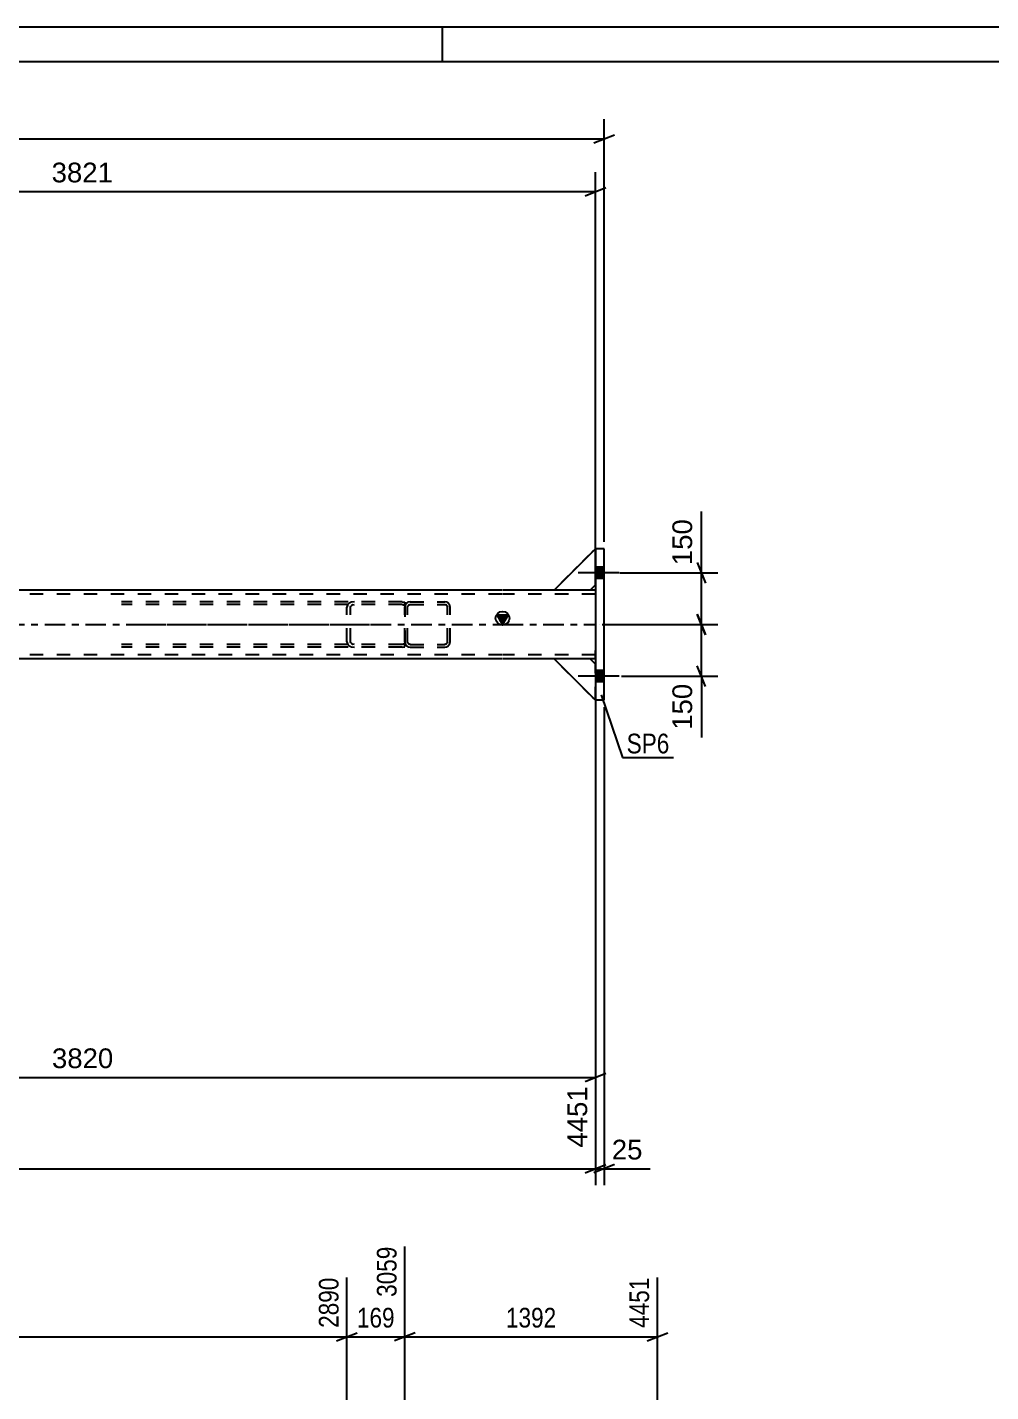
# Model space of a CAD drawing. Header units: millimetres. Extents: x 0 to 841, y 0 to 594.
# Drawn here: x 150.7 to 290.7, y 395.8 to 594 of the extents above; entities that cross this region are included whole.
import ezdxf

# ---------------------------------------------------------------- set-up
doc = ezdxf.new("R2010")
doc.units = ezdxf.units.MM
doc.linetypes.add('DXK_LINE_DOT2', pattern=[3.9198, 1.9599, -1.9599])
doc.linetypes.add('DXK_LINE_DOT3', pattern=[5.9187, 2.979, -0.9799, 0.9799, -0.9799])
doc.styles.add('Arial', font='ARIAL.TTF', dxfattribs={"height": 0.2})
doc.styles.add('Arial Narrow', font='ARIALN.TTF', dxfattribs={"height": 0.2})

# ---------------------------------------------------------------- blocks, each defined once
blk = doc.blocks.new('Unknown-814738463-1129')
at = {"color": 5, "linetype": 'Continuous'}
for p, q in [((841, 594), (0, 594)), ((211, 589), (211, 594)), ((836, 589), (5, 589))]:
    blk.add_line(p, q, dxfattribs=at)
blk = doc.blocks.new('Part-814738463-4682 - 4635')
at = {"color": 7, "linetype": 'DXK_LINE_DOT2'}
for p, q in [((232.47, 502.23), (227.22, 502.23)), ((227.22, 502.23), (233.22, 496.23)), ((233.22, 501.48), (232.47, 502.23)), ((233.22, 496.23), (233.22, 501.48))]:
    blk.add_line(p, q, dxfattribs=at)
at = {"color": 7, "linetype": 'DXK_LINE_DOT3'}
for p, q in [((233.22, 502.23), (227.22, 502.23)), ((227.22, 502.23), (233.22, 496.23))]:
    blk.add_line(p, q, dxfattribs=at)
blk = doc.blocks.new('Part-814738463-4661 - 4635')
at = {"linetype": 'Continuous'}
blk.add_hatch(color=2, dxfattribs=at).paths.add_polyline_path([(219.72, 507.23), (218.92, 508.63), (220.52, 508.63)])
at = {"color": 2, "linetype": 'Continuous'}
for p, q in [((52.57, 512.23), (52.57, 511.03)), ((219.62, 512.23), (60.07, 512.23)), ((227.22, 512.23), (219.72, 512.23)), ((233.22, 512.23), (232.47, 512.23)), ((52.57, 503.43), (52.57, 511.03)), ((233.22, 511.03), (233.22, 503.43)), ((219.72, 507.23), (218.92, 508.63)), ((218.92, 508.63), (220.52, 508.63)), ((220.52, 508.63), (219.72, 507.23)), ((52.57, 502.23), (52.57, 503.43)), ((219.62, 502.23), (60.07, 502.23)), ((227.22, 502.23), (219.72, 502.23)), ((233.22, 502.23), (232.47, 502.23))]:
    blk.add_line(p, q, dxfattribs=at)
at = {"color": 7, "linetype": 'DXK_LINE_DOT2'}
for p, q in [((52.57, 512.23), (52.57, 511.88)), ((60.07, 512.23), (52.57, 512.23)), ((219.62, 511.63), (52.57, 511.63)), ((233.22, 511.63), (219.72, 511.63)), ((232.47, 512.23), (227.22, 512.23)), ((233.22, 512.23), (233.22, 511.03)), ((233.22, 512.23), (233.22, 511.88)), ((52.57, 503.43), (52.57, 502.32)), ((219.62, 502.83), (52.57, 502.83)), ((60.07, 502.23), (52.57, 502.23)), ((233.22, 502.83), (219.72, 502.83)), ((232.47, 502.23), (227.22, 502.23)), ((233.22, 502.23), (233.22, 503.43))]:
    blk.add_line(p, q, dxfattribs=at)
at = {"color": 7, "linetype": 'DXK_LINE_DOT3'}
for p, q in [((52.57, 507.23), (219.62, 507.23)), ((219.72, 507.23), (233.22, 507.23))]:
    blk.add_line(p, q, dxfattribs=at)
at = {"color": 2, "linetype": 'Continuous'}
blk.add_circle((219.72, 508.13), 1, dxfattribs=at)
blk = doc.blocks.new('Bolt-814738463-4672 - 4635')
at = {"linetype": 'Continuous'}
for points in [[(233.22, 515.55), (233.22, 513.9), (234.47, 513.9), (234.47, 515.55)], [(233.22, 515.55), (233.22, 513.9), (234.47, 513.9), (234.47, 515.55)], [(233.22, 500.55), (233.22, 498.9), (234.47, 498.9), (234.47, 500.55)], [(233.22, 500.55), (233.22, 498.9), (234.47, 498.9), (234.47, 500.55)]]:
    blk.add_hatch(color=1, dxfattribs=at).paths.add_polyline_path(points)
at = {"color": 1, "linetype": 'Continuous'}
for p, q in [((234.47, 515.55), (233.22, 515.55)), ((234.47, 515.55), (233.22, 515.55)), ((236.67, 514.73), (230.72, 514.73)), ((236.67, 514.73), (230.72, 514.73)), ((234.47, 513.9), (233.22, 513.9)), ((234.47, 513.9), (233.22, 513.9)), ((236.67, 499.73), (230.72, 499.73)), ((236.67, 499.73), (230.72, 499.73)), ((234.47, 500.55), (233.22, 500.55)), ((234.47, 500.55), (233.22, 500.55)), ((234.47, 498.9), (233.22, 498.9)), ((234.47, 498.9), (233.22, 498.9))]:
    blk.add_line(p, q, dxfattribs=at)
blk = doc.blocks.new('Part-814738463-4749 - 4635')
at = {"color": 2, "linetype": 'Continuous'}
for p, q in [((227.22, 512.23), (233.22, 518.23)), ((232.47, 512.23), (227.22, 512.23)), ((233.22, 512.98), (232.47, 512.23))]:
    blk.add_line(p, q, dxfattribs=at)
at = {"color": 7, "linetype": 'DXK_LINE_DOT3'}
for p, q in [((227.22, 512.23), (233.22, 518.23)), ((233.22, 512.23), (227.22, 512.23))]:
    blk.add_line(p, q, dxfattribs=at)
at = {"color": 7, "linetype": 'DXK_LINE_DOT2'}
blk.add_line((233.22, 512.98), (233.22, 518.23), dxfattribs=at)
blk = doc.blocks.new('Part-814738463-4753 - 4635')
at = {"color": 7, "linetype": 'DXK_LINE_DOT2'}
for p, q in [((232.47, 502.23), (227.22, 502.23)), ((227.22, 502.23), (233.22, 496.23)), ((233.22, 501.48), (232.47, 502.23)), ((233.22, 496.23), (233.22, 501.48))]:
    blk.add_line(p, q, dxfattribs=at)
at = {"color": 7, "linetype": 'DXK_LINE_DOT3'}
for p, q in [((233.22, 502.23), (227.22, 502.23)), ((227.22, 502.23), (233.22, 496.23))]:
    blk.add_line(p, q, dxfattribs=at)
blk = doc.blocks.new('Part-814738463-4754 - 4635')
at = {"color": 2, "linetype": 'Continuous'}
for p, q in [((232.47, 502.23), (227.22, 502.23)), ((227.22, 502.23), (233.22, 496.23)), ((233.22, 501.48), (232.47, 502.23))]:
    blk.add_line(p, q, dxfattribs=at)
at = {"color": 7, "linetype": 'DXK_LINE_DOT3'}
for p, q in [((233.22, 502.23), (227.22, 502.23)), ((227.22, 502.23), (233.22, 496.23))]:
    blk.add_line(p, q, dxfattribs=at)
at = {"color": 7, "linetype": 'DXK_LINE_DOT2'}
blk.add_line((233.22, 501.48), (233.22, 496.23), dxfattribs=at)
blk = doc.blocks.new('Part-814738463-4781 - 4635')
at = {"color": 7, "linetype": 'DXK_LINE_DOT2'}
for p, q in [((205.59, 510.03), (205.52, 509.73)), ((205.52, 504.73), (205.52, 509.73)), ((205.92, 509.73), (205.96, 509.88)), ((205.92, 504.73), (205.92, 509.73)), ((206.32, 510.53), (206.02, 510.47)), ((206.17, 510.1), (206.32, 510.13)), ((206.32, 510.53), (211.32, 510.53)), ((206.32, 510.13), (211.32, 510.13)), ((211.63, 510.47), (211.32, 510.53)), ((211.32, 510.13), (211.48, 510.1)), ((211.69, 509.88), (211.72, 509.73)), ((211.72, 504.73), (211.72, 509.73)), ((212.12, 509.73), (212.06, 510.03)), ((212.12, 504.73), (212.12, 509.73)), ((205.52, 504.73), (205.59, 504.42)), ((205.96, 504.58), (205.92, 504.73)), ((206.02, 503.99), (206.32, 503.93)), ((206.32, 504.33), (206.17, 504.36)), ((206.32, 504.33), (211.32, 504.33)), ((206.32, 503.93), (211.32, 503.93)), ((211.48, 504.36), (211.32, 504.33)), ((211.32, 503.93), (211.63, 503.99)), ((211.72, 504.73), (211.69, 504.58)), ((212.06, 504.42), (212.12, 504.73))]:
    blk.add_line(p, q, dxfattribs=at)
at = {"color": 7, "linetype": 'DXK_LINE_DOT3'}
blk.add_line((208.82, 507.23), (208.82, 507.23), dxfattribs=at)
at = {"color": 7, "linetype": 'DXK_LINE_DOT2'}
for centre, radius, start, end in [((206.32, 509.73), 0.8, 112.5, 157.5), ((206.32, 509.73), 0.4, 112.5, 157.5), ((211.32, 509.73), 0.4, 22.5, 67.5), ((211.32, 509.73), 0.8, 22.5, 67.5), ((206.32, 504.73), 0.8, 202.5, 247.5), ((206.32, 504.73), 0.4, 202.5, 247.5), ((211.32, 504.73), 0.4, 292.5, 337.5), ((211.32, 504.73), 0.8, 292.5, 337.5)]:
    blk.add_arc(centre, radius, start, end, dxfattribs=at)
blk = doc.blocks.new('Part-814738463-4787 - 4635')
at = {"color": 2, "linetype": 'Continuous'}
for p, q in [((234.47, 518.23), (233.22, 518.23)), ((233.22, 518.23), (233.22, 496.23)), ((234.47, 496.23), (234.47, 518.23)), ((234.47, 496.23), (233.22, 496.23))]:
    blk.add_line(p, q, dxfattribs=at)
at = {"color": 7, "linetype": 'DXK_LINE_DOT3'}
blk.add_line((233.85, 507.23), (233.85, 507.23), dxfattribs=at)
blk = doc.blocks.new('Part-814738463-4748 - 4635')
at = {"color": 7, "linetype": 'DXK_LINE_DOT2'}
for p, q in [((227.22, 512.23), (233.22, 518.23)), ((233.22, 518.23), (233.22, 512.98)), ((232.47, 512.23), (227.22, 512.23)), ((233.22, 512.98), (232.47, 512.23))]:
    blk.add_line(p, q, dxfattribs=at)
at = {"color": 7, "linetype": 'DXK_LINE_DOT3'}
for p, q in [((227.22, 512.23), (233.22, 518.23)), ((233.22, 512.23), (227.22, 512.23))]:
    blk.add_line(p, q, dxfattribs=at)
blk = doc.blocks.new('Part-814738463-4750 - 4635')
at = {"color": 7, "linetype": 'DXK_LINE_DOT2'}
for p, q in [((227.22, 512.23), (233.22, 518.23)), ((233.22, 518.23), (233.22, 512.98)), ((232.47, 512.23), (227.22, 512.23)), ((233.22, 512.98), (232.47, 512.23))]:
    blk.add_line(p, q, dxfattribs=at)
at = {"color": 7, "linetype": 'DXK_LINE_DOT3'}
for p, q in [((227.22, 512.23), (233.22, 518.23)), ((233.22, 512.23), (227.22, 512.23))]:
    blk.add_line(p, q, dxfattribs=at)
blk = doc.blocks.new('Part-814738463-4763 - 4635')
at = {"color": 7, "linetype": 'DXK_LINE_DOT2'}
for p, q in [((205.11, 510.53), (164.36, 510.53)), ((205.11, 510.13), (164.36, 510.13)), ((197.17, 510.03), (197.09, 509.73)), ((197.09, 504.73), (197.09, 509.73)), ((197.64, 509.73), (197.68, 509.88)), ((197.64, 504.73), (197.64, 509.73)), ((198.19, 510.53), (197.77, 510.47)), ((197.98, 510.1), (198.19, 510.13)), ((205.11, 510.53), (205.54, 510.47)), ((205.11, 510.13), (205.32, 510.1)), ((205.32, 510.1), (205.5, 510.01)), ((205.5, 510.01), (205.52, 509.99)), ((205.52, 509.99), (205.54, 510.47)), ((205.54, 510.47), (205.52, 510.29)), ((205.52, 510.29), (205.52, 504.16)), ((205.11, 504.33), (164.36, 504.33)), ((205.11, 503.93), (164.36, 503.93)), ((197.09, 504.73), (197.17, 504.42)), ((197.68, 504.58), (197.64, 504.73)), ((197.77, 503.99), (198.19, 503.93)), ((198.19, 504.33), (197.98, 504.36)), ((205.32, 504.36), (205.11, 504.33)), ((205.11, 503.93), (205.54, 503.99)), ((205.5, 504.45), (205.32, 504.36)), ((205.52, 504.47), (205.5, 504.45)), ((205.54, 503.99), (205.52, 504.47)), ((205.54, 503.99), (205.52, 504.16))]:
    blk.add_line(p, q, dxfattribs=at)
at = {"color": 7, "linetype": 'DXK_LINE_DOT3'}
blk.add_line((167.81, 507.23), (201.65, 507.23), dxfattribs=at)
at = {"color": 7, "linetype": 'DXK_LINE_DOT2'}
for centre, radius, start, end in [((198.02, 509.49), 1.01, 104.3889, 147.3288), ((198.11, 509.61), 0.505, 104.3889, 147.3288), ((198.02, 504.97), 1.01, 212.6712, 255.6111), ((198.11, 504.85), 0.505, 212.6712, 255.6111)]:
    blk.add_arc(centre, radius, start, end, dxfattribs=at)
blk = doc.blocks.new('StraightDimension-814738463-8350 - 6027')
at = {"color": 7, "linetype": 'Continuous'}
for p, q in [((205.52, 348.23), (205.52, 416.84)), ((242.22, 363.96), (242.22, 412.34)), ((207.02, 404.33), (204.02, 403.13)), ((205.52, 403.73), (242.22, 403.73)), ((240.72, 403.13), (243.72, 404.33))]:
    blk.add_line(p, q, dxfattribs=at)
at = {"color": 0, "linetype": 'Continuous'}
blk.add_wipeout([(241.62, 412.94), (237.42, 412.94), (237.42, 404.43), (241.62, 404.43)], dxfattribs=at)
at = {"color": 0}
blk.add_wipeout([(228.13, 404.48), (228.13, 408.68), (219.62, 408.68), (219.62, 404.48)], dxfattribs=at)
at = {"color": 3, "linetype": 'Continuous', "style": 'Arial Narrow'}
blk.add_text('4451', height=2.863, rotation=90.0002, dxfattribs=at).set_placement((241.02, 405.03))
at = {"color": 3, "style": 'Arial Narrow'}
blk.add_text('1392', height=2.863, dxfattribs=at).set_placement((220.22, 405.08))
blk = doc.blocks.new('StraightDimension-814738463-8351 - 6027')
at = {"color": 7, "linetype": 'Continuous'}
for p, q in [((205.52, 348.23), (205.52, 416.84)), ((197.09, 348.96), (197.09, 412.34)), ((195.59, 403.13), (198.59, 404.33)), ((197.09, 403.73), (205.52, 403.73)), ((207.02, 404.33), (204.02, 403.13))]:
    blk.add_line(p, q, dxfattribs=at)
at = {"color": 0}
blk.add_wipeout([(204.65, 404.48), (204.65, 408.68), (197.96, 408.68), (197.96, 404.48)], dxfattribs=at)
at = {"color": 0, "linetype": 'Continuous'}
blk.add_wipeout([(204.92, 417.44), (200.72, 417.44), (200.72, 408.93), (204.92, 408.93)], dxfattribs=at)
at = {"color": 3, "linetype": 'Continuous', "style": 'Arial Narrow'}
blk.add_text('3059', height=2.863, rotation=90.0002, dxfattribs=at).set_placement((204.32, 409.53))
at = {"color": 3, "style": 'Arial Narrow'}
blk.add_text('169', height=2.863, dxfattribs=at).set_placement((198.56, 405.08))
blk = doc.blocks.new('StraightDimension-814738463-8352 - 6027')
at = {"color": 7, "linetype": 'Continuous'}
for p, q in [((59.62, 348.96), (59.62, 415.01)), ((197.09, 348.96), (197.09, 412.34)), ((61.12, 404.33), (58.12, 403.13)), ((59.62, 403.73), (197.09, 403.73)), ((195.59, 403.13), (198.59, 404.33))]:
    blk.add_line(p, q, dxfattribs=at)
at = {"color": 0, "linetype": 'Continuous'}
blk.add_wipeout([(196.49, 412.94), (192.29, 412.94), (192.29, 404.43), (196.49, 404.43)], dxfattribs=at)
at = {"color": 0}
blk.add_wipeout([(132.61, 404.48), (132.61, 408.68), (124.1, 408.68), (124.1, 404.48)], dxfattribs=at)
at = {"color": 3, "linetype": 'Continuous', "style": 'Arial Narrow'}
blk.add_text('2890', height=2.863, rotation=90.0002, dxfattribs=at).set_placement((195.89, 405.03))
at = {"color": 3, "style": 'Arial Narrow'}
blk.add_text('2749', height=2.863, dxfattribs=at).set_placement((124.7, 405.08))
blk = doc.blocks.new('StraightDimension-814738463-4870 - 4635')
at = {"color": 7, "linetype": 'Continuous'}
for p, q in [((84.05, 513.23), (84.05, 572.97)), ((233.22, 513.23), (233.22, 572.97)), ((85.55, 570.72), (82.55, 569.52)), ((84.05, 570.12), (233.22, 570.12)), ((231.72, 569.52), (234.72, 570.72))]:
    blk.add_line(p, q, dxfattribs=at)
at = {"color": 0}
blk.add_wipeout([(163.69, 570.87), (163.69, 575.07), (153.59, 575.07), (153.59, 570.87)], dxfattribs=at)
at = {"color": 3, "style": 'Arial'}
blk.add_text('3821', height=2.865, dxfattribs=at).set_placement((154.19, 571.47))
blk = doc.blocks.new('StraightDimension-814738463-4942 - 4635')
at = {"color": 7, "linetype": 'Continuous'}
for p, q in [((233.22, 495.23), (233.22, 425.75)), ((46.82, 457.72), (46.82, 425.75)), ((48.32, 428.75), (45.32, 427.55)), ((231.72, 427.55), (234.72, 428.75)), ((46.82, 428.15), (233.22, 428.15))]:
    blk.add_line(p, q, dxfattribs=at)
at = {"color": 0}
blk.add_wipeout([(145.07, 428.9), (145.07, 433.1), (134.98, 433.1), (134.98, 428.9)], dxfattribs=at)
at = {"color": 3, "style": 'Arial'}
blk.add_text('4566', height=2.865, dxfattribs=at).set_placement((135.58, 429.5))
blk = doc.blocks.new('StraightDimension-814738463-4831 - 4635')
at = {"color": 7, "linetype": 'Continuous'}
for p, q in [((248.02, 516.23), (249.22, 513.23)), ((236.77, 514.73), (251.02, 514.73)), ((248.62, 507.23), (248.62, 514.73)), ((249.22, 505.73), (248.02, 508.73)), ((234.22, 507.23), (251.02, 507.23))]:
    blk.add_line(p, q, dxfattribs=at)
at = {"color": 0}
blk.add_wipeout([(247.87, 523.12), (243.67, 523.12), (243.67, 515.25), (247.87, 515.25)], dxfattribs=at)
at = {"color": 7, "linetype": 'Continuous'}
blk.add_line((248.62, 514.73), (248.62, 523.65), dxfattribs=at)
blk.add_line((248.62, 514.73), (248.62, 523.65), dxfattribs=at)
at = {"color": 3, "style": 'Arial'}
blk.add_text('150', height=2.865, rotation=90.0002, dxfattribs=at).set_placement((247.27, 515.85))
blk = doc.blocks.new('StraightDimension-814738463-4840 - 4635')
at = {"color": 7, "linetype": 'Continuous'}
for p, q in [((248.02, 508.73), (249.22, 505.73)), ((234.22, 507.23), (251.02, 507.23)), ((248.62, 499.73), (248.62, 507.23)), ((237, 499.73), (251.02, 499.73)), ((249.22, 498.23), (248.02, 501.23))]:
    blk.add_line(p, q, dxfattribs=at)
at = {"color": 0}
blk.add_wipeout([(247.87, 499.2), (243.67, 499.2), (243.67, 491.33), (247.87, 491.33)], dxfattribs=at)
at = {"color": 7, "linetype": 'Continuous'}
blk.add_line((248.62, 499.73), (248.62, 490.81), dxfattribs=at)
blk.add_line((248.62, 499.73), (248.62, 490.81), dxfattribs=at)
at = {"color": 3, "style": 'Arial'}
blk.add_text('150', height=2.865, rotation=90.0002, dxfattribs=at).set_placement((247.27, 491.93))
blk = doc.blocks.new('StraightDimension-814738463-4881 - 4635')
at = {"color": 7, "linetype": 'Continuous'}
for p, q in [((84.14, 500.73), (84.14, 433.45)), ((233.22, 501.23), (233.22, 431.22)), ((85.64, 442.02), (82.64, 440.82)), ((84.14, 441.42), (233.22, 441.42)), ((231.72, 440.82), (234.72, 442.02))]:
    blk.add_line(p, q, dxfattribs=at)
at = {"color": 0}
blk.add_wipeout([(163.73, 442.17), (163.73, 446.37), (153.64, 446.37), (153.64, 442.17)], dxfattribs=at)
at = {"color": 0, "linetype": 'Continuous'}
blk.add_wipeout([(232.62, 440.72), (228.42, 440.72), (228.42, 430.62), (232.62, 430.62)], dxfattribs=at)
at = {"color": 3, "style": 'Arial'}
blk.add_text('3820', height=2.865, dxfattribs=at).set_placement((154.24, 442.77))
at = {"color": 3, "linetype": 'Continuous', "style": 'Arial'}
blk.add_text('4451', height=2.865, rotation=90.0002, dxfattribs=at).set_placement((232.02, 431.22))
blk = doc.blocks.new('StraightDimension-814738463-4964 - 4635')
at = {"color": 7, "linetype": 'Continuous'}
for p, q in [((233.22, 495.23), (233.22, 425.75)), ((234.47, 495.23), (234.47, 425.75)), ((231.72, 427.55), (234.72, 428.75)), ((235.97, 428.75), (232.97, 427.55)), ((233.22, 428.15), (234.47, 428.15))]:
    blk.add_line(p, q, dxfattribs=at)
at = {"color": 0}
blk.add_wipeout([(240.65, 428.9), (240.65, 433.1), (235, 433.1), (235, 428.9)], dxfattribs=at)
at = {"color": 7, "linetype": 'Continuous'}
blk.add_line((234.47, 428.15), (241.17, 428.15), dxfattribs=at)
blk.add_line((234.47, 428.15), (241.17, 428.15), dxfattribs=at)
at = {"color": 3, "style": 'Arial'}
blk.add_text('25', height=2.865, dxfattribs=at).set_placement((235.6, 429.5))
blk = doc.blocks.new('StraightDimension-814738463-5012 - 4635')
at = {"color": 7, "linetype": 'Continuous'}
for p, q in [((46.82, 556.62), (46.82, 580.64)), ((234.47, 519.23), (234.47, 580.64)), ((48.32, 578.39), (45.32, 577.19)), ((46.82, 577.79), (234.47, 577.79)), ((232.97, 577.19), (235.97, 578.39))]:
    blk.add_line(p, q, dxfattribs=at)
at = {"color": 0}
blk.add_wipeout([(145.7, 578.54), (145.7, 582.74), (135.6, 582.74), (135.6, 578.54)], dxfattribs=at)
at = {"color": 3, "style": 'Arial'}
blk.add_text('4591', height=2.865, dxfattribs=at).set_placement((136.2, 579.14))
blk = doc.blocks.new('Mark-814738463-4783 - 4635')
at = {"color": 0}
blk.add_wipeout([(243.97, 488.5), (243.97, 491.5), (237.76, 491.5), (237.76, 488.5)], dxfattribs=at)
blk.add_wipeout([(243.97, 488.5), (243.97, 491.5), (237.76, 491.5), (237.76, 488.5)], dxfattribs=at)
at = {"color": 30, "linetype": 'Continuous'}
for p, q in [((234.04, 496.99), (237.16, 487.9)), ((237.16, 487.9), (244.57, 487.9))]:
    blk.add_line(p, q, dxfattribs=at)
at = {"color": 3, "style": 'Arial Narrow'}
blk.add_text('SP6', height=2.863, dxfattribs=at).set_placement((237.76, 488.5))

msp = doc.modelspace()

# ---------------------------------------------------------------- block references
for name in ['Unknown-814738463-1129', 'Part-814738463-4749 - 4635', 'Part-814738463-4748 - 4635', 'Part-814738463-4750 - 4635', 'Part-814738463-4787 - 4635', 'Bolt-814738463-4672 - 4635', 'Part-814738463-4661 - 4635', 'Part-814738463-4763 - 4635', 'Part-814738463-4781 - 4635', 'Part-814738463-4682 - 4635', 'Part-814738463-4753 - 4635', 'Part-814738463-4754 - 4635']:
    msp.add_blockref(name, (0, 0))

# ---------------------------------------------------------------- next in the draw order: block references
for name in ['StraightDimension-814738463-4870 - 4635', 'StraightDimension-814738463-4942 - 4635', 'StraightDimension-814738463-8350 - 6027']:
    msp.add_blockref(name, (0, 0))

# ---------------------------------------------------------------- next in the draw order: block references
for name in ['StraightDimension-814738463-4831 - 4635', 'StraightDimension-814738463-8351 - 6027']:
    msp.add_blockref(name, (0, 0))

# ---------------------------------------------------------------- next in the draw order: block references
for name in ['StraightDimension-814738463-5012 - 4635', 'StraightDimension-814738463-4840 - 4635', 'StraightDimension-814738463-8352 - 6027']:
    msp.add_blockref(name, (0, 0))

# ---------------------------------------------------------------- next in the draw order: block references
msp.add_blockref('StraightDimension-814738463-4881 - 4635', (0, 0))

# ---------------------------------------------------------------- next in the draw order: block references
msp.add_blockref('StraightDimension-814738463-4964 - 4635', (0, 0))

# ---------------------------------------------------------------- next in the draw order: block references
msp.add_blockref('Mark-814738463-4783 - 4635', (0, 0))

doc.saveas('drawing.dxf')
